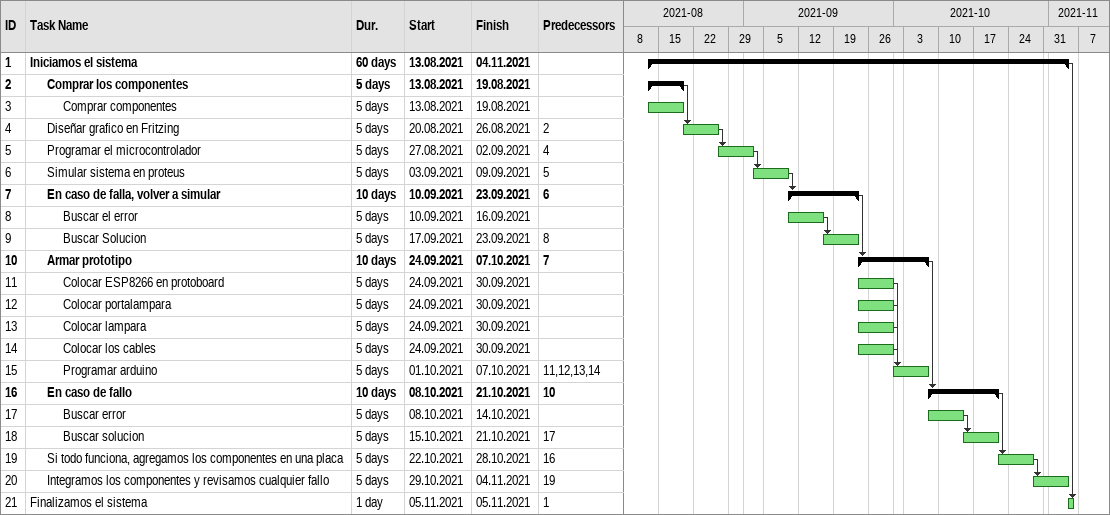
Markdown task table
| ID | Level | Task | Duration | Start | Finish | Predecessors |
|---|---|---|---|---|---|---|
| 1 | 1 | **Iniciamos el sistema** | 60d | 2021-08-13 | 2021-11-04 |  |
| 2 | 2 | **Comprar los componentes** | 5d | 2021-08-13 | 2021-08-19 |  |
| 3 | 3 | Comprar componentes | 5d | 2021-08-13 | 2021-08-19 |  |
| 4 | 2 | Diseñar grafico en Fritzing | 5d | 2021-08-20 | 2021-08-26 | 2 |
| 5 | 2 | Programar el microcontrolador | 5d | 2021-08-27 | 2021-09-02 | 4 |
| 6 | 2 | Simular sistema en proteus | 5d | 2021-09-03 | 2021-09-09 | 5 |
| 7 | 2 | **En caso de falla, volver a simular** | 10d | 2021-09-10 | 2021-09-23 | 6 |
| 8 | 3 | Buscar el error | 5d | 2021-09-10 | 2021-09-16 |  |
| 9 | 3 | Buscar Solucion | 5d | 2021-09-17 | 2021-09-23 | 8 |
| 10 | 2 | **Armar prototipo** | 10d | 2021-09-24 | 2021-10-07 | 7 |
| 11 | 3 | Colocar ESP8266 en protoboard | 5d | 2021-09-24 | 2021-09-30 |  |
| 12 | 3 | Colocar portalampara | 5d | 2021-09-24 | 2021-09-30 |  |
| 13 | 3 | Colocar lampara | 5d | 2021-09-24 | 2021-09-30 |  |
| 14 | 3 | Colocar los cables | 5d | 2021-09-24 | 2021-09-30 |  |
| 15 | 3 | Programar arduino | 5d | 2021-10-01 | 2021-10-07 | 11, 12, 13, 14 |
| 16 | 2 | **En caso de fallo** | 10d | 2021-10-08 | 2021-10-21 | 10 |
| 17 | 3 | Buscar error | 5d | 2021-10-08 | 2021-10-14 |  |
| 18 | 3 | Buscar solucion | 5d | 2021-10-15 | 2021-10-21 | 17 |
| 19 | 2 | Si todo funciona, agregamos los componentes en una placa | 5d | 2021-10-22 | 2021-10-28 | 16 |
| 20 | 2 | Integramos los componentes y revisamos cualquier fallo | 5d | 2021-10-29 | 2021-11-04 | 19 |
| 21 | 1 | Finalizamos el sistema | 1d | 2021-11-05 | 2021-11-05 | 1 |
